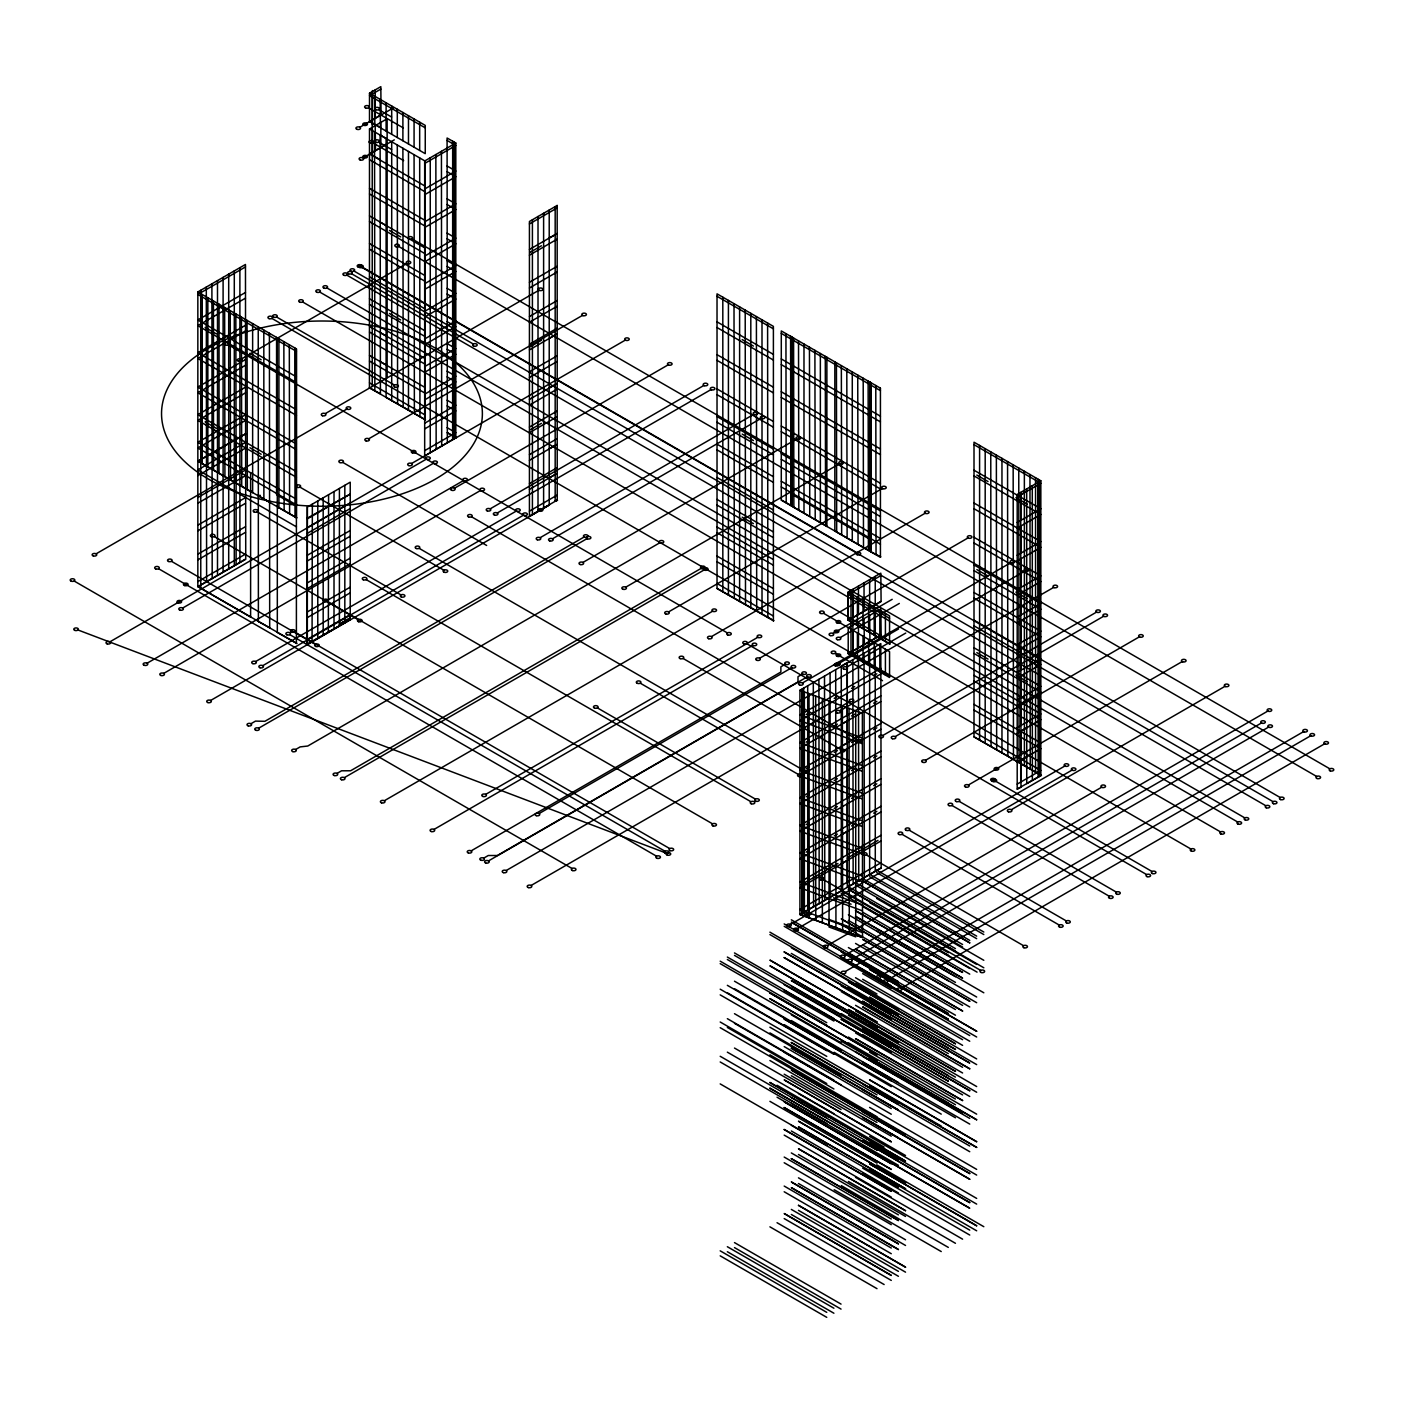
<?xml version="1.0" encoding="UTF-8"?>
<svg xmlns="http://www.w3.org/2000/svg" width="1404" height="1404" viewBox="0 0 1404 1404"><rect width="100%" height="100%" fill="white"/><g stroke="black" fill="none" stroke-linecap="round" stroke-linejoin="round"><path stroke-width="1.5" d="M250.596 491.54L197.894 461.126L296.683 517.865M296.402 643.523L296.402 348.859L197.841 291.962L197.841 586.626L296.683 643.365M307.336 506.932L307.055 644.208L350.175 619.585L307.336 644.454L307.336 507.019L350.228 482.169L350.228 619.603M369.498 93.191L425.254 125.395L425.254 153.668L369.498 121.481L369.498 93.191L380.835 86.644L381.063 115.058M375.201 89.891L375.254 118.199M424.675 455.668L424.675 161.004L455.809 143.032L455.809 437.679L424.938 455.826M841.558 890.838L800.069 914.478L862.407 937.521L799.929 914.53L799.929 690.277L880.817 643.576L881.168 868.339M889.785 643.997L848.209 620.27L848.209 591.997L880.817 573.165L881.098 601.596L848.332 620.322M889.557 644.138L889.557 615.865L848.209 591.997L848.209 619.936M789.329 925.429L789.399 925.464M795.296 928.869L795.366 928.904M809.248 917.707L809.02 693.629M815.759 920.34L815.689 696.086M829.027 925.218L829.027 701.017M835.942 927.553L835.696 669.638M842.611 930.01L842.365 705.931M849.034 708.388L849.28 932.467M862.53 937.398L862.372 713.302L799.929 690.277M454.247 143.928L454.387 438.82M380.835 89.101L369.498 95.665L425.254 127.852M369.498 121.481L380.835 114.917M359.863 127.255L393.647 107.757M374.833 124.236L374.535 96.104M369.427 387.767L380.414 393.822L380.115 134.942L386.118 138.417L386.1 397.437L425.552 419.884L369.427 387.82L369.498 128.957L387.135 118.761L387.135 377.676M380.449 127.097L380.133 99.333M363.057 157.897L394.313 139.856M372.376 155.528L372.411 129.063M197.841 291.962L245.472 264.461L245.735 559.283L197.964 586.679L245.472 559.125M245.472 266.918L197.841 294.419L296.402 351.333M424.675 163.461L455.809 145.489L447.086 140.453M245.472 292.471L197.841 319.972L296.402 376.869M424.675 189.013L455.809 171.042L447.086 166.005M245.472 298.157L197.841 325.658L296.455 382.59M424.675 194.7L455.809 176.728L447.086 171.692M245.472 325.289L197.841 352.79L296.402 409.687M424.675 221.832L455.809 203.843L447.086 198.824M245.472 330.975L197.841 358.476L296.455 415.408M424.675 227.518L455.809 209.547L447.086 204.51M241.242 359.091L406.862 263.461M245.472 359.564L197.841 387.065L296.402 443.98M424.675 256.107L455.809 238.136L447.086 233.099M245.472 365.251L197.841 392.751L296.402 449.666M424.675 261.811L455.809 243.822L447.086 238.785M245.472 387.188L197.841 414.689L296.402 471.586M424.675 283.731L455.809 265.76L447.086 260.723M529.431 223.938L557.177 207.915M245.472 392.874L197.841 420.375L296.402 477.272M424.675 289.417L455.809 271.446L447.086 266.409M529.431 249.491L557.177 233.468M549.192 238.153L555.194 234.679M245.472 414.794L197.841 442.295L296.402 499.21M424.675 311.337L455.809 293.366L447.086 288.329M530.203 252.264L541.435 245.788M529.431 255.177L557.177 239.154M245.472 420.48L197.841 447.981L296.455 504.913M424.675 317.041L455.809 299.052L447.086 294.015M197.841 461.109L245.735 433.766L198.42 461.091M245.472 442.418L197.841 469.919L296.455 526.851M424.675 338.961L455.809 320.989M529.431 282.309L557.177 266.286M197.841 475.605L245.472 448.104M424.675 344.647L455.809 326.676L447.086 321.639M213.513 470.112L213.443 300.965M529.431 287.995L557.177 271.972M325.237 413.636L538.925 290.259M224.921 476.43L224.64 307.423M374.833 390.628L374.535 131.853M96.086 553.825L346.841 409.073M197.841 497.525L245.472 470.024M424.675 366.567L455.809 348.596L447.086 343.559M230.519 479.659L230.238 310.653M197.841 503.211L245.472 475.71M424.675 372.271L455.809 354.282L447.086 349.245M236.118 482.888L235.837 313.882M529.431 316.584L557.177 300.561M241.716 486.117L241.435 317.128M529.431 322.271L557.177 306.248M247.332 489.364L247.034 320.358M397.595 403.755L397.297 144.998M250.632 491.242L251.983 490.751L250.649 491.54M197.841 525.149L245.472 497.648M424.675 394.191L455.809 376.219L447.086 371.183M403.194 407.002L402.895 148.227M197.841 530.835L245.472 503.334M424.675 399.877L455.809 381.906L447.086 376.869M260.056 495.401L258.424 496.033L260.091 495.419M529.431 344.208L557.177 328.185M263.882 499.175L263.812 330.045M368.778 438.768L582.484 315.391M414.373 413.46L414.075 154.686M530.203 346.753L541.435 340.277M549.192 338.417L555.194 334.959M529.431 349.894L557.177 333.871M419.936 416.655L419.673 157.932M277.536 506.844L296.7 517.848M197.841 554.159L245.472 526.676M424.675 423.218L455.809 405.229L447.086 400.21M197.841 559.863L245.472 532.362M424.675 428.904L455.809 410.916L447.086 405.896M284.135 510.617L283.854 341.611M529.431 371.814L557.177 355.791M289.593 513.776L289.312 344.77M529.431 377.5L557.177 361.477M295.015 516.9L294.77 347.911M197.841 581.607L245.472 554.124M424.675 450.666L455.809 432.678L447.086 427.658M307.336 518.848L350.175 494.12L306.985 518.339M411.618 463.495L625.307 340.119M200.719 290.295L200.772 587.995M307.336 527.658L350.228 502.895M529.431 399.438L557.177 383.415M109.968 641.786L426.36 459.126M549.192 388.083L555.194 384.626M307.336 533.344L350.228 508.581M529.431 405.124L557.177 389.101M182.748 608.002L433.485 463.232M307.336 555.282L350.228 530.519M529.431 427.044L557.177 411.021M530.203 429.817L541.435 423.341M307.336 560.968L350.228 536.205M529.431 432.73L557.177 416.707M147.087 663.214L463.478 480.554M454.457 488.241L668.146 364.864M307.336 582.888L350.228 558.125M529.431 454.668L557.177 438.645M250.509 616.97L197.964 586.574M549.192 448.876L555.194 445.419M307.336 588.574L350.228 563.811M529.431 460.354L557.177 444.331M163.759 673.376L480.607 490.435M258.564 621.621L269.691 627.763L269.41 333.204M307.336 611.916L350.228 587.153M529.431 483.696L557.177 467.655M490.154 508.845L703.843 385.468M549.192 477.904L555.194 474.447M307.336 617.602L350.228 592.839M529.431 489.382L557.177 473.359M497.279 512.969L710.986 389.592M255.651 661.53L516.303 511.056M307.336 639.364L350.228 614.601M529.431 511.144L557.177 495.103M262.794 665.654L523.446 515.18M350.087 617.971L339.277 624.201L350.298 618.111M554.896 501.105L557.458 500.28M210.653 700.456L549.455 504.931M554.913 501.105L557.458 500.315M540.119 537.697L753.808 414.32M552.492 538.785L760.95 418.445M250.947 723.727L255.493 721.112L264.9 721.305L584.117 537.012M258.687 728.185L586.96 538.662M582.958 562.425L796.647 439.048M295.63 749.508L300.158 746.893L307.739 746.033L659.827 542.769M625.78 587.153L839.487 463.776M781.326 500.07L790.891 505.3L790.592 336.24M786.205 502.614L785.942 333.625M793.857 507.037L793.593 338.048M337.03 773.411L341.558 770.796L350.579 770.778L701.21 568.339M798.823 509.898L798.525 340.891M344.349 777.64L704.053 569.971M804.001 513.144L803.983 344.033M809.757 516.216L809.441 347.192M815.215 519.357L814.899 350.351M820.375 522.604L820.357 353.492M668.62 611.881L882.309 488.504M825.587 525.359L825.289 356.353M717.075 588.469L773.744 620.533M826.921 526.395L792.031 506.247L791.996 337.048M722.832 591.804L722.814 297.192M834.871 530.975L869.743 551.123M836.679 531.765L836.433 362.776M841.663 534.626L841.347 365.619M734.31 598.174L734.011 303.65M384.345 800.736L712.618 611.196M847.121 537.785L846.805 368.778M852.281 541.031L852.281 371.92M745.506 604.633L745.208 310.108M858.055 544.085L857.739 375.079M863.495 547.244L863.197 378.238M711.442 636.609L925.148 513.232M756.703 611.091L756.405 316.567M868.427 550.087L868.128 381.081M762.021 614.426L762.003 319.796M876.043 554.475L875.78 385.486M767.848 617.532L767.602 323.043M880.782 556.826L871.164 551.93L871.129 382.748M485.731 794.366L757.809 637.293M434.029 829.413L752.807 645.366M1017.198 789.101L1040.838 775.447L1040.838 480.782L1017.198 494.436L1017.198 789.101L1021.006 787.223M1026.71 491.33L1020.726 494.805L1020.726 520.48M880.817 575.622L848.209 594.454L889.557 618.322M1017.198 496.893L1040.838 483.257L974.007 444.664M759.669 658.23L967.97 537.96M1017.198 522.446L1040.838 508.792L974.007 470.217M848.209 620.27L880.817 601.438M833.028 633.467L892.189 599.315M1017.198 528.132L1040.838 514.478L974.007 475.903M785.398 664.18L780.87 666.812L780.87 672.042L471.147 850.859M840.171 637.591L899.315 603.439M539.083 813.565L791.768 667.69M483.748 858.125L488.276 855.51L497.349 855.51L797.998 681.923L797.998 676.693L802.526 674.078M1017.198 555.264L1040.838 541.611L974.007 503.036M488.539 860.88L807.318 676.833M881.168 635.292L880.817 608.932L848.209 627.746L848.209 653.615L881.098 634.941L848.332 653.667M802.491 682.958L1010.81 562.688M838.188 663.829L898.613 628.939M1017.198 560.951L1040.838 547.297L974.007 508.722M853.018 656.072L852.772 630.378M846.805 667.093L905.755 633.064M506.177 870.533L1025.095 570.937M880.817 668.286L799.929 714.987L862.372 738.013M1017.198 589.54L1040.838 575.903L974.007 537.311M806.194 714.566L809.318 712.758M834.222 698.367L837.363 696.559M851.526 688.381L854.667 686.574M873.674 675.605L876.816 673.78M880.817 673.973L799.929 720.673L862.372 743.699M1017.198 595.243L1040.838 581.589L974.007 542.997M531.116 885.468L849.894 701.421M839.943 710.793L1053.649 587.416M880.817 695.893L799.929 742.593L862.372 765.619M1017.198 617.163L1040.838 603.509L974.007 564.934M806.194 742.154L809.318 740.329M834.222 725.956L837.363 724.148M851.526 715.97L854.667 714.162M873.674 703.176L876.816 701.368M841.277 724.341L847.279 720.884L847.279 742.944L841.277 746.401M880.817 701.579L799.929 748.297L862.372 771.305M1017.198 622.849L1040.838 609.196L974.007 570.621M880.817 723.516L799.929 770.217L862.372 793.242M1017.198 644.769L1040.838 631.133L974.007 592.541M806.194 768.602L809.318 766.795M834.222 752.421L837.363 750.613M851.526 742.435L854.667 740.628M873.674 729.641L876.816 727.834M880.817 729.202L799.929 775.903L862.372 798.929M1017.198 650.473L1040.838 636.819L974.007 598.227M882.783 735.52L1096.471 612.144M895.155 736.626L1103.614 616.268M880.817 751.122L799.929 797.823L862.372 820.849M1017.198 672.393L1040.838 658.739L974.007 620.164M806.194 796.752L809.318 794.927M834.222 780.554L837.363 778.746M851.526 770.568L854.667 768.76M873.674 757.791L876.816 755.966M880.817 756.809L799.929 803.527L862.372 826.535M1017.198 678.079L1040.838 664.425L974.007 625.851M880.817 778.746L799.929 825.447L862.372 848.472M1017.198 699.999L1040.838 686.363L974.007 647.77M806.194 824.587L809.318 822.779M834.222 808.406L837.363 806.598M851.526 798.402L854.667 796.594M873.674 785.626L876.816 783.818M880.817 784.432L799.929 831.133L862.372 854.158M1017.198 705.703L1040.838 692.049L974.007 653.457M925.622 760.248L1139.311 636.872M1041.399 775.447L974.007 736.854L1041.364 775.412L1026.763 783.625L1026.693 488.943M985.187 743.278L985.187 448.648M880.817 806.352L799.929 853.053L862.372 876.078M1017.198 727.623L1040.838 713.969L974.007 675.394M806.194 852.123L809.318 850.315M834.222 835.924L837.363 834.116M851.526 825.938L854.667 824.13M873.674 813.162L876.816 811.337M991.084 746.401L990.768 451.877M841.277 834.801L847.279 831.343L847.279 854.808M1026.71 727.746L1020.726 731.221L1020.726 754.615M880.817 812.038L799.929 858.757L862.372 881.765M1017.198 733.309L1040.838 719.655L974.007 681.08M996.664 749.648L996.366 455.124M1007.861 756.107L1007.563 461.583M880.817 835.38L799.929 882.081L862.372 905.106M968.444 784.976L1182.133 661.617M1013.46 759.336L1013.161 464.812M801.017 884.818L837.96 863.495M847.261 858.125L877.991 840.382M841.277 863.829L847.279 860.371L847.279 882.256M1026.71 756.774L1020.726 760.231L1020.726 782.063M880.817 841.066L799.929 887.767L862.372 910.792M1017.198 762.337L1040.838 748.683L974.007 710.091M1019.058 762.565L1018.76 468.041M821.393 878.904L822.253 878.413M1024.411 765.917L1024.358 471.27M1030.255 769.023L1029.957 474.499M880.817 862.828L799.929 909.529L862.372 932.554M1017.198 784.099L1040.838 770.445L974.007 731.853M1038.837 773.973L1038.434 479.396M799.929 914.53L881.098 867.988L847.314 887.223L847.261 662.951M790.54 924.376L1064.829 766.022M795.945 929.536L796.805 929.044M797.683 928.5L1071.972 770.147M1011.284 809.722L1224.972 686.345M825.429 946.735L824.85 946.524M827.307 945.594L1101.596 787.24M844.453 955.492L1267.812 711.073M851.579 959.616L1261.406 723.007M845.19 971.55L1268.549 727.132M880.132 976.096L1303.509 731.677M887.275 980.22L1310.634 735.801M901.192 988.258L1324.569 743.839M369.621 121.534L380.414 127.431M370.13 153.896L380.414 159.916M455.826 437.697L447.139 432.625L456.37 437.697M833.625 897.77L851.122 904.211M855.72 929.272L829.027 919.444L829.027 926.991L855.72 936.837L855.72 710.845M78.01 629.992L666.496 853.211M455.809 143.032L447.086 137.996L447.332 442.892M1040.838 480.782L974.007 442.207L974.007 736.854M717.023 296.297L773.393 328.852M781.291 333.397L880.431 390.645M378.764 109.617L391.576 117.023M368.532 107.845L403.317 127.922M717.023 321.849L773.393 354.387M781.291 358.95L880.431 416.198M742.172 339.592L753.404 346.068M976.815 475.061L988.03 481.537M1015.917 497.63L1027.131 504.124M717.023 327.536L773.393 360.073M781.291 364.636L880.431 421.884M369.498 128.957L425.254 161.144L425.254 420.059M387.153 143.805L369.498 153.949L425.254 186.223M378.764 142.102L391.576 149.508M372.973 142.875L403.65 160.6M375.201 125.658L375.5 150.807M717.023 354.668L773.393 387.206M781.291 391.769L880.431 448.999M369.498 159.705L425.254 191.909M717.023 360.354L773.393 392.892M781.291 397.455L880.431 454.685M369.498 188.311L425.254 220.498M717.023 388.943L773.393 421.498M781.291 426.044L880.431 483.292M369.498 193.998L425.254 226.184M717.023 394.647L773.393 427.185M781.291 431.73L880.431 488.978M411.934 238.855L1329.851 768.813M369.498 215.918L425.254 248.122M717.023 416.567L773.393 449.104M781.291 453.667L880.431 510.898M380.115 222.113L386.118 225.588M389.452 230.431L400.666 236.907M742.172 434.082L753.404 440.558M976.815 569.55L988.03 576.026M1015.917 592.119L1027.131 598.595M369.498 221.604L425.254 253.808M717.023 422.253L773.393 454.791M781.291 459.354L880.431 516.602M398.718 246.49L1316.636 776.447M369.498 243.541L425.254 275.728M717.023 444.173L773.393 476.728M781.291 481.274L880.431 538.522M369.498 249.228L425.254 281.414M717.023 449.877L773.393 482.414M781.291 486.96L880.431 544.208M362.601 267.339L856.826 552.685M361.126 266.9L1280.167 797.507M369.498 276.834L425.254 309.038M717.023 477.483L773.393 510.021M353.983 271.025L1273.024 801.631M351.544 273.727L473.253 343.998M346.858 275.149L1265.881 805.756M369.498 298.771L425.254 330.958M717.023 499.403L773.393 531.958M389.452 313.496L400.666 319.972M742.172 517.146L753.404 523.622M976.815 652.614L988.03 659.09M1015.917 675.184L1027.131 681.66M369.498 304.457L425.254 336.644M717.023 505.089L773.393 537.644M326.904 287.943L1244.821 817.9M319.761 292.067L1237.696 822.024M369.498 326.377L425.254 358.582M717.023 527.026L773.393 559.564M380.115 332.572L386.118 336.03M369.498 332.064L425.254 364.268M717.023 532.713L773.393 565.25M302.632 301.965L1220.55 831.923M848.858 620.322L889.855 643.98M875.289 638.03L875.236 612.144M823.499 613.267L889.557 651.614L889.557 677.483L848.209 653.615M869.936 641.382L869.638 615.373M369.498 355.405L425.254 387.592M717.023 556.054L773.393 588.592M974.007 704.404L1040.838 742.997M380.115 361.6L386.118 365.058M864.355 644.611L864.039 618.62M369.498 361.091L425.254 393.278M717.023 561.74L773.393 594.278M276.57 317.006L394.436 385.047M853.158 651.07L852.86 625.078M271.902 318.427L1190.925 849.016M848.209 652.755L889.557 676.623M848.858 653.667L853.053 656.054M369.498 382.853L425.254 415.04M717.023 583.502L773.393 616.04M835.117 653.316L882.519 680.677M773.604 620.866L717.023 588.504L717.023 293.84L773.393 326.377L773.393 621.042M1039.539 776.517L1039.381 481.554M1037.889 482.485L1038.188 777.289M1032.361 780.378L1032.291 485.714M549.455 504.896L529.712 516.286M441.698 446.139L441.435 151.316M436.153 449.35L435.854 154.545M1020.726 492.383L1020.989 787.223M994.576 780.589L1152.017 871.48M205.107 327.395L216.321 333.871M249.947 353.281L261.162 359.757M746.682 643.646L1146.664 874.587M228.396 344.822L727.342 632.906M471.533 516.777L857.984 739.89M959.143 801.351L1116.32 892.102M952 805.475L1109.195 896.208M683.081 658.458L841.049 749.648M342.804 462.407L486.644 545.454M205.107 421.867L216.321 428.343M249.947 447.753L261.162 454.247M909.178 830.203L1066.356 920.954M419.129 548.332L804.439 770.796M640.259 683.186L798.227 774.376M902.035 834.309L1059.213 925.06M299.965 487.135L443.822 570.182M296.402 506.089L276.57 494.647L276.57 337.346M258.95 496.068L269.41 502.123M866.338 854.931L1023.516 945.682M597.42 707.914L755.387 799.104M257.125 511.863L400.982 594.91M876.728 870.199L983.818 932.028M875.289 871.077L875.236 646.805M876.728 872.604L983.818 934.555M366.216 579.624L750.894 801.702M869.655 874.323L976.675 936.135M869.602 876.71L976.675 938.679M864.355 877.658L864.039 653.264M862.653 878.553L969.743 940.382M858.757 880.887L858.458 656.493M855.527 882.677L962.6 944.506M855.527 885.082L962.6 947.033M853.158 884.116L852.86 659.722M876.728 898.472L983.818 960.301M848.385 886.801L955.457 948.63M848.385 889.206L955.457 951.017M848.385 889.329L983.818 967.777M869.602 902.596L976.675 964.425M823.499 879.659L980.694 970.41M948.332 952.754L841.294 890.698L841.277 666.093L847.279 662.635L847.279 687.714M841.242 893.313L948.332 955.282M869.602 910.073L977.079 972.13M862.653 906.493L969.743 968.462M327.237 601.386L712.565 823.85M214.303 536.591L358.143 619.638M862.653 912.196L969.743 974.148M855.527 910.634L962.6 972.445L855.527 910.757M855.527 916.321L962.6 978.132L855.527 916.443M824.797 900.49L824.499 676.096M876.728 930.957L983.818 992.786M848.385 914.741L955.457 976.71M339.399 625.798L339.417 488.487M234.31 565.619L234.292 270.919M819.199 903.72L818.901 679.325M848.385 920.427L955.457 982.396M976.675 997.033L841.242 918.865L948.332 980.834M813.302 682.555L813.6 906.949M841.242 924.552L976.675 1002.719M328.343 631.923L328.589 494.734M223.113 572.077L223.096 277.378M807.721 910.09L807.704 685.784M862.653 944.997L969.743 1006.966M855.527 943.435L962.6 1005.404M962.6 1010.95L855.527 949.122L962.6 1011.091M212.197 578.641L211.899 283.836M848.385 947.56L955.457 1009.511M312.057 641.33L312.355 504.106M294.489 631.923L669.726 848.578M171.463 561.319L315.321 644.366M206.616 581.87L206.3 287.065M791.329 919.813L898.42 981.624M848.385 953.246L955.457 1015.215M841.242 951.684L948.332 1013.512M841.242 951.807L948.332 1013.635M289.803 634.626L665.04 851.263M798.472 930.01L797.454 929.536L798.385 930.08M784.187 923.92L891.277 985.748M841.242 957.37L948.332 1019.199M296.7 643.365L277.325 632.467L277.29 337.767M841.242 957.51L948.332 1019.339M869.602 975.06L976.675 1037.012M784.187 926.324L891.277 988.276M862.653 973.604L969.743 1035.555M158.617 568.743L656.51 856.194M862.653 979.29L969.743 1041.241M855.527 977.728L962.6 1039.68M769.918 932.168L876.991 993.997M855.527 983.414L962.6 1045.366M769.918 934.573L876.991 996.524M791.329 947.753L898.42 1009.704M955.457 1043.663L848.385 981.852L955.457 1043.804M869.602 996.98L976.675 1058.932M791.329 953.439L898.42 1015.39M955.457 1049.367L848.385 987.538L955.457 1049.49M784.187 951.877L891.277 1013.706L784.187 952M841.242 985.959L948.314 1047.928M869.602 1002.667L976.675 1064.618M862.653 1001.21L969.743 1063.039L862.653 1001.35M784.187 957.563L891.277 1019.392L784.187 957.686M841.242 991.663L948.314 1053.614M855.527 1005.334L962.6 1067.303M876.991 1021.936L769.918 960.108L876.991 1022.077M855.527 1011.02L962.6 1072.989M955.457 1071.287L848.385 1009.458L955.457 1071.41M876.991 1027.623L769.918 965.812L876.991 1027.763M869.602 1024.587L976.675 1086.556M848.385 1015.145L955.457 1077.114M841.242 1013.583L948.314 1075.534M869.602 1030.29L976.675 1092.242M734.485 952.93L841.049 1014.46M791.329 986.257L898.42 1048.209M734.485 955.387L841.049 1016.917M784.187 984.695L891.277 1046.647M841.242 1019.269L948.314 1081.098M841.242 1019.409L948.314 1081.22M862.653 1034.52L969.743 1096.471M727.342 957.054L833.906 1018.567M891.277 1052.193L784.187 990.382L891.277 1052.333M74.149 581.028L572.042 868.479M855.527 1032.958L962.6 1094.909M727.342 959.511L833.906 1021.041M962.6 1100.473L855.527 1038.644L962.6 1100.596M720.199 961.178L826.763 1022.691M848.385 1037.082L955.457 1099.034M720.199 963.635L826.763 1025.166M769.918 992.926L876.991 1054.755M769.918 993.067L876.991 1054.895M869.602 1052.21L976.675 1114.162M848.385 1042.768L955.457 1104.72M769.918 998.613L876.991 1060.441M769.918 998.753L876.991 1060.582M841.242 1041.189L948.437 1103.088M869.602 1057.896L976.675 1119.725M869.602 1058.037L976.675 1119.848M734.485 981.203L841.049 1042.733M855.527 1051.824L962.6 1113.653M791.329 1014.846L898.42 1076.815M862.653 1056.44L969.743 1118.409M791.329 1020.55L898.42 1082.502M862.653 1062.126L969.743 1124.095M734.485 988.697L841.049 1050.21M727.342 985.327L833.906 1046.857M784.187 1018.971L955.457 1117.777M784.187 1019.111L891.277 1080.922M834.169 1052.316L941.242 1114.127M784.187 1024.657L891.277 1086.626M727.342 992.803L833.906 1054.334M720.199 989.188L826.763 1050.701M869.602 1079.816L976.675 1141.645M869.602 1079.957L976.675 1141.785M720.199 994.874L826.763 1056.387M769.918 1027.219L941.242 1126.061M869.602 1085.52L976.675 1147.331M869.602 1085.643L976.675 1147.472M791.329 1042.47L898.42 1104.299L791.329 1042.593M862.653 1084.063L969.743 1146.015M769.918 1032.905L876.991 1094.857M734.485 1013.688L841.049 1075.218M791.329 1048.156L898.42 1109.985L791.329 1048.297M862.653 1089.75L969.743 1151.701M784.187 1046.594L891.277 1108.546M727.342 1018.672L833.906 1080.185M734.485 1023.341L841.049 1084.853M784.187 1052.28L891.277 1114.232M869.602 1107.44L976.675 1169.392M720.199 1022.007L826.763 1083.519M727.342 1027.465L833.906 1088.977M769.918 1054.825L876.991 1116.794M869.602 1113.126L976.675 1175.078M720.199 1027.693L905.545 1134.748M898.42 1131.905L791.329 1070.076L969.743 1173.498M862.653 1111.81L969.743 1173.639M769.918 1060.511L876.991 1122.48M791.329 1075.762L898.42 1137.731M862.653 1117.356L969.743 1179.202M862.653 1117.496L969.743 1179.325M784.187 1074.2L891.277 1136.152M734.485 1048.051L841.049 1109.564M891.277 1141.715L784.187 1079.887L891.277 1141.856M727.342 1052.158L833.906 1113.688M798.472 1093.576L905.545 1155.527M869.602 1136.468L976.675 1198.419M777.044 1085.274L884.134 1147.103M769.918 1082.449L876.991 1144.278M769.918 1082.572L905.545 1161.09L798.472 1099.402M869.602 1142.154L976.675 1204.105M720.199 1056.282L826.763 1117.812M791.329 1097.7L898.42 1159.651M769.918 1088.135L876.991 1149.964M769.918 1088.275L876.991 1150.087M720.199 1061.968L826.763 1123.498M791.329 1103.386L898.42 1165.338M862.653 1146.384L969.743 1208.212L777.044 1097.208M891.277 1163.635L784.187 1101.824L891.277 1163.776M784.187 1107.51L891.277 1169.339M784.187 1107.633L891.277 1169.462M769.918 1101.333L876.991 1163.144M876.728 1164.864L983.818 1226.692M976.675 1225.727L869.602 1163.916L976.675 1225.867M869.602 1168.988L976.675 1230.799M720.199 1083.906L826.763 1145.418M791.329 1125.306L898.42 1187.275M862.653 1168.146L969.743 1230.115M791.329 1130.992L898.42 1192.961M862.653 1173.217L969.743 1235.046M784.187 1129.43L891.277 1191.259M784.187 1129.571L891.277 1191.382M784.187 1135.116L891.277 1197.085M855.527 1177.342L962.6 1239.17M848.385 1181.466L955.457 1243.295M798.472 1154.492L905.545 1216.443M791.329 1152.93L898.42 1214.881M841.242 1185.59L948.314 1247.401M791.329 1158.616L898.42 1220.445M791.329 1158.739L898.42 1220.567M784.187 1157.054L891.277 1219.005M834.169 1189.732L941.242 1251.561M784.187 1162.74L891.277 1224.692M798.472 1177.833L905.545 1239.785M798.472 1183.519L905.545 1245.471M784.187 1186.064L891.277 1248.033M784.187 1191.768L891.277 1253.719M798.472 1205.281L905.545 1267.11M798.472 1205.404L905.545 1267.233M798.472 1210.353L905.545 1272.164M791.329 1209.406L898.42 1271.357M791.329 1214.478L898.42 1276.289M784.187 1218.584L891.277 1280.413M777.044 1222.708L884.134 1284.537M769.918 1226.833L876.991 1288.661M734.485 1242.593L841.049 1304.105M734.485 1247.594L841.049 1309.107M727.342 1246.717L833.906 1308.23M727.342 1251.719L833.906 1313.231M720.199 1250.841L826.763 1312.354M720.199 1255.843L826.763 1317.356M1035.555 477.746L1035.555 772.393M1020.726 526.026L1020.726 553.229M1020.726 558.845L1020.726 587.504M1020.726 593.208L1020.726 615.127M1020.726 620.814L1020.726 642.734M1020.726 648.437L1020.726 670.357M1020.726 676.044L1020.726 697.963M1020.726 703.667L1020.726 725.587M1001.965 458.353L1001.965 753.018M979.588 445.419L979.588 740.083M885.415 613.46L885.415 641.4M885.415 649.227L885.415 675.078M879.817 610.231L879.817 638.171M879.817 645.998L879.817 671.849M875.236 576.395L875.236 604.334M874.218 607.002L874.218 634.941M874.218 642.751L874.218 668.62M870.796 382.625L870.796 551.772M870.515 382.397L870.515 539.68L791.189 493.892L791.189 336.591M870.076 382.204L870.076 551.351M869.725 381.923L869.725 551.228M869.638 579.624L869.638 607.563M869.638 650.034L869.638 874.288M868.62 603.773L868.62 631.712M868.62 639.522L868.62 665.391M864.039 582.853L864.039 610.793M863.021 600.543L863.021 628.483M863.021 636.293L863.021 662.161M858.458 586.082L858.458 614.022M858.458 621.849L858.458 647.7M857.423 597.314L857.423 625.254M857.423 633.064L857.423 658.915M852.86 589.311L852.86 617.269M852.772 594.612L852.772 622.569M851.035 590.312L850.999 654.369M847.279 693.278L847.279 715.338M847.279 748.507L847.279 770.568M847.279 776.114L847.279 798.174M847.279 803.737L847.279 825.798M834.836 361.776L834.836 531.081M830.097 672.867L830.097 897.121M826.886 357.195L826.886 526.5M822.358 698.543L822.358 922.814M804.369 691.926L804.369 916.18M803.72 688.083L803.72 912.337M802.351 691.172L802.351 915.426M802.123 689.013L802.123 913.267M791.628 336.907L791.628 506.054M790.908 336.504L790.908 505.651M750.807 313.338L750.807 608.002M739.61 306.879L739.61 601.544M728.413 300.421L728.413 595.085M555.177 206.616L555.177 501.281M549.21 210.056L549.21 504.72M543.611 213.285L543.611 507.95M538.013 216.514L538.013 511.179M532.414 219.761L532.414 514.426M454.475 142.26L454.475 436.925M452.667 141.207L452.632 439.522M430.256 157.774L430.256 452.439M419.673 122.166L419.673 150.439M414.075 118.936L414.075 147.209M408.476 115.707L408.476 143.98M408.476 151.456L408.476 410.372M402.895 112.478L402.895 140.751M397.297 109.249L397.297 137.522M391.698 106.002L391.698 134.293M391.698 141.769L391.698 400.666M386.1 102.773L386.118 131.081M380.853 122.394L380.853 147.402M372.411 90.576L372.411 124.921M372.235 91.541L372.235 386.275M344.822 485.363L344.822 622.727M334.012 491.611L334.012 628.974M323.183 497.858L323.183 635.222M317.778 500.982L317.778 638.346M296.402 348.789L296.402 518.006M278.922 338.768L278.922 507.915M258.231 326.816L258.389 621.586M252.632 323.587L252.632 492.734M250.614 472.762L250.614 617.093M239.891 267.69L239.891 562.337M236.118 439.013L236.118 564.513M228.694 274.149L228.694 568.813M219.042 304.194L219.042 473.341M217.497 280.607L217.497 575.271M207.845 297.736L207.845 466.883M202.246 294.507L202.246 463.653M557.177 205.458L529.431 221.481L529.431 516.145L557.23 500.14L557.177 205.458M822.621 878.623L821.761 879.115L822.709 878.676M808.493 912.372L805.317 914.197L808.862 915.461L811.354 914.004L808.493 912.372M880.431 388.188L781.291 330.94L781.291 500.087L880.431 557.335L880.431 388.171M969.743 942.786L862.653 880.957L969.743 942.909M969.743 1001.14L862.653 939.311L969.743 1001.28M898.42 984.029L791.329 922.2L898.42 984.169M976.675 1031.185L869.602 969.357L976.675 1031.326M969.743 1068.725L862.653 1006.896L969.743 1068.865M898.42 1042.4L791.329 980.571L898.42 1042.523M969.743 1090.662L862.653 1028.834L969.743 1090.785M969.743 1202.526L862.653 1140.697L969.743 1202.666M905.545 1183.01L798.472 1121.199L905.545 1183.151M905.545 1188.697L798.472 1126.885L905.545 1188.837M905.545 1210.634L798.472 1148.805L905.545 1210.757M898.42 1243.768L791.329 1181.957L898.42 1243.909M898.42 1249.455L791.329 1187.644L898.42 1249.595M891.277 1275.341L784.187 1213.53L891.277 1275.481M233.046 490.716A160.407 92.611 0 0 0 482.046 419.55A160.407 92.611 0 0 0 250.807 330.624A160.407 92.611 0 0 0 233.046 490.716M357.072 129.361A2.317 1.334 0 0 0 360.547 128.203A2.317 1.334 0 0 0 357.072 127.044A2.317 1.334 0 0 0 357.072 129.361M365.742 108.055A2.317 1.334 0 0 0 369.217 106.897A2.317 1.334 0 0 0 365.742 105.739A2.317 1.334 0 0 0 365.742 108.055M363.987 125.36A2.317 1.334 0 0 0 367.462 124.201A2.317 1.334 0 0 0 363.987 123.043A2.317 1.334 0 0 0 363.987 125.36M375.833 109.775A2.317 1.334 0 0 0 379.431 108.775A2.317 1.334 0 0 0 376.114 107.476A2.317 1.334 0 0 0 375.833 109.775M898.402 990.364A2.317 1.334 0 0 0 901.877 989.206A2.317 1.334 0 0 0 898.402 988.047A2.317 1.334 0 0 0 898.402 990.364M1325.043 744.05A2.317 1.334 0 0 0 1328.517 742.891A2.317 1.334 0 0 0 1325.043 741.733A2.317 1.334 0 0 0 1325.043 744.05M884.485 982.326A2.317 1.334 0 0 0 887.96 981.168A2.317 1.334 0 0 0 884.485 980.01A2.317 1.334 0 0 0 884.485 982.326M1311.125 736.012A2.317 1.334 0 0 0 1314.583 734.854A2.317 1.334 0 0 0 1311.125 733.695A2.317 1.334 0 0 0 1311.125 736.012M841.645 957.598A2.317 1.334 0 0 0 845.12 956.44A2.317 1.334 0 0 0 841.645 955.282A2.317 1.334 0 0 0 841.645 957.598M1268.286 711.284A2.317 1.334 0 0 0 1271.761 710.126A2.317 1.334 0 0 0 1268.286 708.967A2.317 1.334 0 0 0 1268.286 711.284M1008.493 811.81A2.317 1.334 0 0 0 1011.951 810.652A2.317 1.334 0 0 0 1008.493 809.494A2.317 1.334 0 0 0 1008.493 811.81M1225.446 686.556A2.317 1.334 0 0 0 1228.921 685.398A2.317 1.334 0 0 0 1225.446 684.239A2.317 1.334 0 0 0 1225.446 686.556M965.654 787.082A2.317 1.334 0 0 0 969.129 785.924A2.317 1.334 0 0 0 965.654 784.766A2.317 1.334 0 0 0 965.654 787.082M1182.624 661.828A2.317 1.334 0 0 0 1186.099 660.67A2.317 1.334 0 0 0 1182.624 659.511A2.317 1.334 0 0 0 1182.624 661.828M922.814 762.354A2.317 1.334 0 0 0 926.289 761.196A2.317 1.334 0 0 0 922.814 760.038A2.317 1.334 0 0 0 922.814 762.354M1139.785 637.1A2.317 1.334 0 0 0 1143.26 635.942A2.317 1.334 0 0 0 1139.785 634.783A2.317 1.334 0 0 0 1139.785 637.1M879.992 737.626A2.317 1.334 0 0 0 883.467 736.468A2.317 1.334 0 0 0 879.992 735.31A2.317 1.334 0 0 0 879.992 737.626M1096.963 612.355A2.317 1.334 0 0 0 1100.42 611.214A2.317 1.334 0 0 0 1096.963 610.056A2.317 1.334 0 0 0 1096.963 612.355M837.153 712.899A2.317 1.334 0 0 0 840.627 711.74A2.317 1.334 0 0 0 837.153 710.582A2.317 1.334 0 0 0 837.153 712.899M1054.123 587.627A2.317 1.334 0 0 0 1057.598 586.468A2.317 1.334 0 0 0 1054.123 585.328A2.317 1.334 0 0 0 1054.123 587.627M799.701 685.064A2.317 1.334 0 0 0 803.176 683.906A2.317 1.334 0 0 0 799.701 682.748A2.317 1.334 0 0 0 799.701 685.064M1011.284 562.899A2.317 1.334 0 0 0 1014.759 561.74A2.317 1.334 0 0 0 1011.284 560.582A2.317 1.334 0 0 0 1011.284 562.899M756.879 660.336A2.317 1.334 0 0 0 760.336 659.178A2.317 1.334 0 0 0 756.879 658.02A2.317 1.334 0 0 0 756.879 660.336M968.462 538.171A2.317 1.334 0 0 0 971.919 537.012A2.317 1.334 0 0 0 968.462 535.854A2.317 1.334 0 0 0 968.462 538.171M708.651 638.715A2.317 1.334 0 0 0 712.126 637.556A2.317 1.334 0 0 0 708.651 636.398A2.317 1.334 0 0 0 708.651 638.715M925.622 513.443A2.317 1.334 0 0 0 929.097 512.284A2.317 1.334 0 0 0 925.622 511.126A2.317 1.334 0 0 0 925.622 513.443M665.829 613.987A2.317 1.334 0 0 0 669.287 612.828A2.317 1.334 0 0 0 665.829 611.67A2.317 1.334 0 0 0 665.829 613.987M882.783 488.715A2.317 1.334 0 0 0 886.257 487.557A2.317 1.334 0 0 0 882.783 486.398A2.317 1.334 0 0 0 882.783 488.715M622.99 589.259A2.317 1.334 0 0 0 626.465 588.101A2.317 1.334 0 0 0 622.99 586.942A2.317 1.334 0 0 0 622.99 589.259M839.961 463.987A2.317 1.334 0 0 0 843.435 462.829A2.317 1.334 0 0 0 839.961 461.67A2.317 1.334 0 0 0 839.961 463.987M580.15 564.513A2.317 1.334 0 0 0 583.625 563.373A2.317 1.334 0 0 0 580.15 562.214A2.317 1.334 0 0 0 580.15 564.513M797.121 439.259A2.317 1.334 0 0 0 800.596 438.101A2.317 1.334 0 0 0 797.121 436.942A2.317 1.334 0 0 0 797.121 439.259M537.328 539.785A2.317 1.334 0 0 0 540.803 538.627A2.317 1.334 0 0 0 537.328 537.486A2.317 1.334 0 0 0 537.328 539.785M754.299 414.531A2.317 1.334 0 0 0 757.756 413.373A2.317 1.334 0 0 0 754.299 412.214A2.317 1.334 0 0 0 754.299 414.531M494.489 515.057A2.317 1.334 0 0 0 497.964 513.899A2.317 1.334 0 0 0 494.489 512.741A2.317 1.334 0 0 0 494.489 515.057M711.459 389.803A2.317 1.334 0 0 0 714.934 388.645A2.317 1.334 0 0 0 711.459 387.486A2.317 1.334 0 0 0 711.459 389.803M451.667 490.329A2.317 1.334 0 0 0 455.124 489.171A2.317 1.334 0 0 0 451.667 488.013A2.317 1.334 0 0 0 451.667 490.329M668.62 365.075A2.317 1.334 0 0 0 672.095 363.917A2.317 1.334 0 0 0 668.62 362.758A2.317 1.334 0 0 0 668.62 365.075M408.827 465.601A2.317 1.334 0 0 0 412.302 464.443A2.317 1.334 0 0 0 408.827 463.285A2.317 1.334 0 0 0 408.827 465.601M625.798 340.347A2.317 1.334 0 0 0 629.255 339.189A2.317 1.334 0 0 0 625.798 338.031A2.317 1.334 0 0 0 625.798 340.347M365.988 440.874A2.317 1.334 0 0 0 369.463 439.715A2.317 1.334 0 0 0 365.988 438.557A2.317 1.334 0 0 0 365.988 440.874M582.958 315.619A2.317 1.334 0 0 0 586.433 314.461A2.317 1.334 0 0 0 582.958 313.303A2.317 1.334 0 0 0 582.958 315.619M322.446 415.742A2.317 1.334 0 0 0 325.921 414.584A2.317 1.334 0 0 0 322.446 413.425A2.317 1.334 0 0 0 322.446 415.742M539.417 290.47A2.317 1.334 0 0 0 542.892 289.312A2.317 1.334 0 0 0 539.417 288.153A2.317 1.334 0 0 0 539.417 290.47M824.517 947.7A2.317 1.334 0 0 0 827.991 946.542A2.317 1.334 0 0 0 824.517 945.383A2.317 1.334 0 0 0 824.517 947.7M1102.07 787.451A2.317 1.334 0 0 0 1105.545 786.31A2.317 1.334 0 0 0 1102.07 785.152A2.317 1.334 0 0 0 1102.07 787.451M787.749 926.482A2.317 1.334 0 0 0 791.224 925.324A2.317 1.334 0 0 0 787.749 924.165A2.317 1.334 0 0 0 787.749 926.482M1065.303 766.233A2.317 1.334 0 0 0 1068.777 765.075A2.317 1.334 0 0 0 1065.303 763.916A2.317 1.334 0 0 0 1065.303 766.233M528.325 887.574A2.317 1.334 0 0 0 531.8 886.415A2.317 1.334 0 0 0 528.325 885.257A2.317 1.334 0 0 0 528.325 887.574M850.385 701.631A2.317 1.334 0 0 0 853.843 700.473A2.317 1.334 0 0 0 850.385 699.332A2.317 1.334 0 0 0 850.385 701.631M480.958 860.231A2.317 1.334 0 0 0 484.433 859.072A2.317 1.334 0 0 0 480.958 857.914A2.317 1.334 0 0 0 480.958 860.231M803.018 674.289A2.317 1.334 0 0 0 806.475 673.13A2.317 1.334 0 0 0 803.018 671.972A2.317 1.334 0 0 0 803.018 674.289M468.357 852.948A2.317 1.334 0 0 0 471.832 851.789A2.317 1.334 0 0 0 468.357 850.648A2.317 1.334 0 0 0 468.357 852.948M785.871 664.408A2.317 1.334 0 0 0 789.346 663.25A2.317 1.334 0 0 0 785.871 662.091A2.317 1.334 0 0 0 785.871 664.408M431.239 831.519A2.317 1.334 0 0 0 434.696 830.361A2.317 1.334 0 0 0 431.239 829.202A2.317 1.334 0 0 0 431.239 831.519M753.281 645.577A2.317 1.334 0 0 0 756.756 644.436A2.317 1.334 0 0 0 753.281 643.278A2.317 1.334 0 0 0 753.281 645.577M758.283 637.504A2.317 1.334 0 0 0 761.758 636.345A2.317 1.334 0 0 0 758.283 635.187A2.317 1.334 0 0 0 758.283 637.504M482.941 796.472A2.317 1.334 0 0 0 486.416 795.313A2.317 1.334 0 0 0 482.941 794.155A2.317 1.334 0 0 0 482.941 796.472M713.092 611.424A2.317 1.334 0 0 0 716.567 610.266A2.317 1.334 0 0 0 713.092 609.108A2.317 1.334 0 0 0 713.092 611.424M381.555 802.842A2.317 1.334 0 0 0 385.012 801.684A2.317 1.334 0 0 0 381.555 800.526A2.317 1.334 0 0 0 381.555 802.842M701.684 568.55A2.317 1.334 0 0 0 705.159 567.391A2.317 1.334 0 0 0 701.684 566.233A2.317 1.334 0 0 0 701.684 568.55M334.24 775.517A2.317 1.334 0 0 0 337.715 774.359A2.317 1.334 0 0 0 334.24 773.2A2.317 1.334 0 0 0 334.24 775.517M660.301 542.979A2.317 1.334 0 0 0 663.776 541.821A2.317 1.334 0 0 0 660.301 540.663A2.317 1.334 0 0 0 660.301 542.979M292.822 751.614A2.317 1.334 0 0 0 296.297 750.456A2.317 1.334 0 0 0 292.822 749.297A2.317 1.334 0 0 0 292.822 751.614M584.591 537.223A2.317 1.334 0 0 0 588.065 536.065A2.317 1.334 0 0 0 584.591 534.906A2.317 1.334 0 0 0 584.591 537.223M248.157 725.833A2.317 1.334 0 0 0 251.632 724.675A2.317 1.334 0 0 0 248.157 723.516A2.317 1.334 0 0 0 248.157 725.833M539.417 511.144A2.317 1.334 0 0 0 542.874 509.985A2.317 1.334 0 0 0 539.417 508.827A2.317 1.334 0 0 0 539.417 511.144M207.862 702.562A2.317 1.334 0 0 0 211.337 701.403A2.317 1.334 0 0 0 207.862 700.245A2.317 1.334 0 0 0 207.862 702.562M260.003 667.76A2.317 1.334 0 0 0 263.461 666.602A2.317 1.334 0 0 0 260.003 665.443A2.317 1.334 0 0 0 260.003 667.76M523.92 515.391A2.317 1.334 0 0 0 527.395 514.233A2.317 1.334 0 0 0 523.92 513.074A2.317 1.334 0 0 0 523.92 515.391M160.951 675.482A2.317 1.334 0 0 0 164.426 674.324A2.317 1.334 0 0 0 160.951 673.165A2.317 1.334 0 0 0 160.951 675.482M481.081 490.663A2.317 1.334 0 0 0 484.555 489.505A2.317 1.334 0 0 0 481.081 488.346A2.317 1.334 0 0 0 481.081 490.663M144.296 665.321A2.317 1.334 0 0 0 147.771 664.162A2.317 1.334 0 0 0 144.296 663.004A2.317 1.334 0 0 0 144.296 665.321M463.952 480.765A2.317 1.334 0 0 0 467.427 479.606A2.317 1.334 0 0 0 463.952 478.448A2.317 1.334 0 0 0 463.952 480.765M107.178 643.892A2.317 1.334 0 0 0 110.635 642.734A2.317 1.334 0 0 0 107.178 641.575A2.317 1.334 0 0 0 107.178 643.892M426.834 459.336A2.317 1.334 0 0 0 430.308 458.178A2.317 1.334 0 0 0 426.834 457.02A2.317 1.334 0 0 0 426.834 459.336M1330.185 770.866A2.317 1.334 0 0 0 1333.8 769.866A2.317 1.334 0 0 0 1330.483 768.567A2.317 1.334 0 0 0 1330.185 770.866M409.003 239.031A2.317 1.334 0 0 0 412.6 238.013A2.317 1.334 0 0 0 409.284 236.714A2.317 1.334 0 0 0 409.003 239.031M1316.987 778.5A2.317 1.334 0 0 0 1320.585 777.483A2.317 1.334 0 0 0 1317.268 776.184A2.317 1.334 0 0 0 1316.987 778.5M395.788 246.648A2.317 1.334 0 0 0 399.403 245.63A2.317 1.334 0 0 0 396.068 244.349A2.317 1.334 0 0 0 395.788 246.648M1280.501 799.56A2.317 1.334 0 0 0 1284.116 798.543A2.317 1.334 0 0 0 1280.781 797.244A2.317 1.334 0 0 0 1280.501 799.56M358.195 267.058A2.317 1.334 0 0 0 361.793 266.058A2.317 1.334 0 0 0 358.476 264.759A2.317 1.334 0 0 0 358.195 267.058M1238.03 824.078A2.317 1.334 0 0 0 1241.627 823.06A2.317 1.334 0 0 0 1238.31 821.779A2.317 1.334 0 0 0 1238.03 824.078M316.83 292.243A2.317 1.334 0 0 0 320.445 291.225A2.317 1.334 0 0 0 317.128 289.926A2.317 1.334 0 0 0 316.83 292.243M1220.901 833.976A2.317 1.334 0 0 0 1224.499 832.958A2.317 1.334 0 0 0 1221.182 831.659A2.317 1.334 0 0 0 1220.901 833.976M299.701 302.123A2.317 1.334 0 0 0 303.299 301.123A2.317 1.334 0 0 0 299.982 299.824A2.317 1.334 0 0 0 299.701 302.123M1152.368 873.534A2.317 1.334 0 0 0 1155.966 872.533A2.317 1.334 0 0 0 1152.649 871.235A2.317 1.334 0 0 0 1152.368 873.534M991.645 780.747A2.317 1.334 0 0 0 995.26 779.746A2.317 1.334 0 0 0 991.926 778.448A2.317 1.334 0 0 0 991.645 780.747M1147.015 876.622A2.317 1.334 0 0 0 1150.613 875.622A2.317 1.334 0 0 0 1147.296 874.323A2.317 1.334 0 0 0 1147.015 876.622M743.751 643.804A2.317 1.334 0 0 0 747.349 642.804A2.317 1.334 0 0 0 744.032 641.505A2.317 1.334 0 0 0 743.751 643.804M1109.529 898.262A2.317 1.334 0 0 0 1113.126 897.261A2.317 1.334 0 0 0 1109.809 895.963A2.317 1.334 0 0 0 1109.529 898.262M949.069 805.633A2.317 1.334 0 0 0 952.684 804.615A2.317 1.334 0 0 0 949.367 803.316A2.317 1.334 0 0 0 949.069 805.633M1066.689 922.99A2.317 1.334 0 0 0 1070.304 921.989A2.317 1.334 0 0 0 1066.987 920.691A2.317 1.334 0 0 0 1066.689 922.99M906.247 830.361A2.317 1.334 0 0 0 909.845 829.343A2.317 1.334 0 0 0 906.528 828.044A2.317 1.334 0 0 0 906.247 830.361M1023.867 947.718A2.317 1.334 0 0 0 1027.465 946.717A2.317 1.334 0 0 0 1024.148 945.418A2.317 1.334 0 0 0 1023.867 947.718M863.407 855.089A2.317 1.334 0 0 0 867.005 854.071A2.317 1.334 0 0 0 863.688 852.772A2.317 1.334 0 0 0 863.407 855.089M981.027 972.463A2.317 1.334 0 0 0 984.643 971.445A2.317 1.334 0 0 0 981.308 970.146A2.317 1.334 0 0 0 981.027 972.463M820.585 879.817A2.317 1.334 0 0 0 824.183 878.799A2.317 1.334 0 0 0 820.849 877.518A2.317 1.334 0 0 0 820.585 879.817M359.67 267.497A2.317 1.334 0 0 0 363.267 266.497A2.317 1.334 0 0 0 359.95 265.198A2.317 1.334 0 0 0 359.67 267.497M857.16 554.738A2.317 1.334 0 0 0 860.757 553.72A2.317 1.334 0 0 0 857.44 552.421A2.317 1.334 0 0 0 857.16 554.738M727.693 634.941A2.317 1.334 0 0 0 731.291 633.941A2.317 1.334 0 0 0 727.974 632.642A2.317 1.334 0 0 0 727.693 634.941M225.465 344.998A2.317 1.334 0 0 0 229.063 343.98A2.317 1.334 0 0 0 225.746 342.681A2.317 1.334 0 0 0 225.465 344.998M656.861 858.248A2.317 1.334 0 0 0 660.459 857.23A2.317 1.334 0 0 0 657.142 855.931A2.317 1.334 0 0 0 656.861 858.248M155.686 568.901A2.317 1.334 0 0 0 159.284 567.883A2.317 1.334 0 0 0 155.967 566.584A2.317 1.334 0 0 0 155.686 568.901M315.654 646.419A2.317 1.334 0 0 0 319.27 645.401A2.317 1.334 0 0 0 315.935 644.12A2.317 1.334 0 0 0 315.654 646.419M168.533 561.477A2.317 1.334 0 0 0 172.13 560.459A2.317 1.334 0 0 0 168.813 559.178A2.317 1.334 0 0 0 168.533 561.477M358.494 621.691A2.317 1.334 0 0 0 362.092 620.673A2.317 1.334 0 0 0 358.775 619.375A2.317 1.334 0 0 0 358.494 621.691M211.372 536.749A2.317 1.334 0 0 0 214.97 535.731A2.317 1.334 0 0 0 211.653 534.433A2.317 1.334 0 0 0 211.372 536.749M401.316 596.963A2.317 1.334 0 0 0 404.931 595.945A2.317 1.334 0 0 0 401.614 594.647A2.317 1.334 0 0 0 401.316 596.963M254.194 512.021A2.317 1.334 0 0 0 257.81 511.003A2.317 1.334 0 0 0 254.493 509.705A2.317 1.334 0 0 0 254.194 512.021M444.155 572.235A2.317 1.334 0 0 0 447.753 571.217A2.317 1.334 0 0 0 444.436 569.919A2.317 1.334 0 0 0 444.155 572.235M297.034 487.293A2.317 1.334 0 0 0 300.632 486.275A2.317 1.334 0 0 0 297.315 484.977A2.317 1.334 0 0 0 297.034 487.293M339.873 462.565A2.317 1.334 0 0 0 343.471 461.547A2.317 1.334 0 0 0 340.154 460.249A2.317 1.334 0 0 0 339.873 462.565M670.059 850.613A2.317 1.334 0 0 0 673.674 849.613A2.317 1.334 0 0 0 670.357 848.314A2.317 1.334 0 0 0 670.059 850.613M291.558 632.081A2.317 1.334 0 0 0 295.156 631.08A2.317 1.334 0 0 0 291.839 629.782A2.317 1.334 0 0 0 291.558 632.081M712.899 825.885A2.317 1.334 0 0 0 716.496 824.885A2.317 1.334 0 0 0 713.179 823.586A2.317 1.334 0 0 0 712.899 825.885M324.306 601.544A2.317 1.334 0 0 0 327.922 600.526A2.317 1.334 0 0 0 324.605 599.245A2.317 1.334 0 0 0 324.306 601.544M755.721 801.157A2.317 1.334 0 0 0 759.336 800.157A2.317 1.334 0 0 0 756.019 798.858A2.317 1.334 0 0 0 755.721 801.157M594.489 708.072A2.317 1.334 0 0 0 598.086 707.054A2.317 1.334 0 0 0 594.769 705.756A2.317 1.334 0 0 0 594.489 708.072M798.56 776.43A2.317 1.334 0 0 0 802.158 775.429A2.317 1.334 0 0 0 798.841 774.13A2.317 1.334 0 0 0 798.56 776.43M637.328 683.344A2.317 1.334 0 0 0 640.926 682.326A2.317 1.334 0 0 0 637.609 681.028A2.317 1.334 0 0 0 637.328 683.344M841.4 751.702A2.317 1.334 0 0 0 844.997 750.701A2.317 1.334 0 0 0 841.68 749.403A2.317 1.334 0 0 0 841.4 751.702M680.15 658.616A2.317 1.334 0 0 0 683.766 657.598A2.317 1.334 0 0 0 680.431 656.3A2.317 1.334 0 0 0 680.15 658.616M238.452 361.197A2.317 1.334 0 0 0 241.927 360.038A2.317 1.334 0 0 0 238.452 358.88A2.317 1.334 0 0 0 238.452 361.197M407.353 263.671A2.317 1.334 0 0 0 410.81 262.53A2.317 1.334 0 0 0 407.353 261.372A2.317 1.334 0 0 0 407.353 263.671M348.596 273.885A2.317 1.334 0 0 0 352.211 272.885A2.317 1.334 0 0 0 348.894 271.586A2.317 1.334 0 0 0 348.596 273.885M473.587 346.051A2.317 1.334 0 0 0 477.202 345.051A2.317 1.334 0 0 0 473.885 343.752A2.317 1.334 0 0 0 473.587 346.051M394.787 387.1A2.317 1.334 0 0 0 398.385 386.1A2.317 1.334 0 0 0 395.068 384.801A2.317 1.334 0 0 0 394.787 387.1M273.64 317.164A2.317 1.334 0 0 0 277.255 316.163A2.317 1.334 0 0 0 273.938 314.865A2.317 1.334 0 0 0 273.64 317.164M485.731 862.986A2.317 1.334 0 0 0 489.206 861.828A2.317 1.334 0 0 0 485.731 860.67A2.317 1.334 0 0 0 485.731 862.986M807.791 677.044A2.317 1.334 0 0 0 811.266 675.903A2.317 1.334 0 0 0 807.791 674.745A2.317 1.334 0 0 0 807.791 677.044M536.293 815.671A2.317 1.334 0 0 0 539.768 814.513A2.317 1.334 0 0 0 536.293 813.355A2.317 1.334 0 0 0 536.293 815.671M792.242 667.9A2.317 1.334 0 0 0 795.717 666.742A2.317 1.334 0 0 0 792.242 665.584A2.317 1.334 0 0 0 792.242 667.9M751.228 803.755A2.317 1.334 0 0 0 754.843 802.755A2.317 1.334 0 0 0 751.526 801.456A2.317 1.334 0 0 0 751.228 803.755M363.285 579.782A2.317 1.334 0 0 0 366.9 578.764A2.317 1.334 0 0 0 363.583 577.465A2.317 1.334 0 0 0 363.285 579.782M804.773 772.849A2.317 1.334 0 0 0 808.388 771.831A2.317 1.334 0 0 0 805.054 770.533A2.317 1.334 0 0 0 804.773 772.849M416.198 548.49A2.317 1.334 0 0 0 419.796 547.49A2.317 1.334 0 0 0 416.479 546.191A2.317 1.334 0 0 0 416.198 548.49M858.318 741.926A2.317 1.334 0 0 0 861.916 740.926A2.317 1.334 0 0 0 858.599 739.627A2.317 1.334 0 0 0 858.318 741.926M468.603 516.935A2.317 1.334 0 0 0 472.2 515.917A2.317 1.334 0 0 0 468.883 514.619A2.317 1.334 0 0 0 468.603 516.935M704.527 570.182A2.317 1.334 0 0 0 708.002 569.024A2.317 1.334 0 0 0 704.527 567.865A2.317 1.334 0 0 0 704.527 570.182M341.558 779.746A2.317 1.334 0 0 0 345.015 778.588A2.317 1.334 0 0 0 341.558 777.43A2.317 1.334 0 0 0 341.558 779.746M587.434 538.873A2.317 1.334 0 0 0 590.908 537.714A2.317 1.334 0 0 0 587.434 536.556A2.317 1.334 0 0 0 587.434 538.873M255.879 730.291A2.317 1.334 0 0 0 259.354 729.132A2.317 1.334 0 0 0 255.879 727.974A2.317 1.334 0 0 0 255.879 730.291M93.296 555.931A2.317 1.334 0 0 0 96.771 554.773A2.317 1.334 0 0 0 93.296 553.615A2.317 1.334 0 0 0 93.296 555.931M347.315 409.284A2.317 1.334 0 0 0 350.789 408.125A2.317 1.334 0 0 0 347.315 406.967A2.317 1.334 0 0 0 347.315 409.284M665.391 853.316A2.317 1.334 0 0 0 668.988 852.316A2.317 1.334 0 0 0 665.671 851.017A2.317 1.334 0 0 0 665.391 853.316M286.872 634.783A2.317 1.334 0 0 0 290.488 633.783A2.317 1.334 0 0 0 287.153 632.484A2.317 1.334 0 0 0 286.872 634.783M667.251 855.106A2.317 1.334 0 0 0 670.743 853.965A2.317 1.334 0 0 0 667.286 852.79A2.317 1.334 0 0 0 667.251 855.106M74.903 630.414A2.317 1.334 0 0 0 78.396 629.273A2.317 1.334 0 0 0 74.939 628.097A2.317 1.334 0 0 0 74.903 630.414M572.393 870.533A2.317 1.334 0 0 0 575.991 869.515A2.317 1.334 0 0 0 572.674 868.216A2.317 1.334 0 0 0 572.393 870.533M71.218 581.186A2.317 1.334 0 0 0 74.816 580.168A2.317 1.334 0 0 0 71.499 578.869A2.317 1.334 0 0 0 71.218 581.186M842.4 973.656A2.317 1.334 0 0 0 845.857 972.498A2.317 1.334 0 0 0 842.4 971.34A2.317 1.334 0 0 0 842.4 973.656M1269.023 727.342A2.317 1.334 0 0 0 1272.498 726.184A2.317 1.334 0 0 0 1269.023 725.026A2.317 1.334 0 0 0 1269.023 727.342M1266.232 807.791A2.317 1.334 0 0 0 1269.83 806.791A2.317 1.334 0 0 0 1266.513 805.492A2.317 1.334 0 0 0 1266.232 807.791M343.91 275.307A2.317 1.334 0 0 0 347.525 274.307A2.317 1.334 0 0 0 344.208 273.008A2.317 1.334 0 0 0 343.91 275.307M503.369 872.639A2.317 1.334 0 0 0 506.844 871.48A2.317 1.334 0 0 0 503.369 870.322A2.317 1.334 0 0 0 503.369 872.639M1025.569 571.147A2.317 1.334 0 0 0 1029.044 569.989A2.317 1.334 0 0 0 1025.569 568.831A2.317 1.334 0 0 0 1025.569 571.147M487.346 510.933A2.317 1.334 0 0 0 490.821 509.792A2.317 1.334 0 0 0 487.346 508.634A2.317 1.334 0 0 0 487.346 510.933M704.317 385.679A2.317 1.334 0 0 0 707.791 384.52A2.317 1.334 0 0 0 704.317 383.362A2.317 1.334 0 0 0 704.317 385.679M848.788 961.722A2.317 1.334 0 0 0 852.263 960.564A2.317 1.334 0 0 0 848.788 959.406A2.317 1.334 0 0 0 848.788 961.722M1261.88 723.218A2.317 1.334 0 0 0 1265.355 722.06A2.317 1.334 0 0 0 1261.88 720.901A2.317 1.334 0 0 0 1261.88 723.218M1059.704 927.166A2.317 1.334 0 0 0 1063.161 926.008A2.317 1.334 0 0 0 1059.704 924.85A2.317 1.334 0 0 0 1059.704 927.166M899.244 834.538A2.317 1.334 0 0 0 902.719 833.379A2.317 1.334 0 0 0 899.244 832.221A2.317 1.334 0 0 0 899.244 834.538M1245.313 820.006A2.317 1.334 0 0 0 1248.77 818.848A2.317 1.334 0 0 0 1245.313 817.69A2.317 1.334 0 0 0 1245.313 820.006M324.113 288.171A2.317 1.334 0 0 0 327.588 287.013A2.317 1.334 0 0 0 324.113 285.854A2.317 1.334 0 0 0 324.113 288.171M1116.812 894.19A2.317 1.334 0 0 0 1120.287 893.032A2.317 1.334 0 0 0 1116.812 891.891A2.317 1.334 0 0 0 1116.812 894.19M956.352 801.561A2.317 1.334 0 0 0 959.827 800.403A2.317 1.334 0 0 0 956.352 799.245A2.317 1.334 0 0 0 956.352 801.561M877.342 978.202A2.317 1.334 0 0 0 880.817 977.044A2.317 1.334 0 0 0 877.342 975.885A2.317 1.334 0 0 0 877.342 978.202M1303.983 731.888A2.317 1.334 0 0 0 1307.457 730.729A2.317 1.334 0 0 0 1303.983 729.571A2.317 1.334 0 0 0 1303.983 731.888M1273.498 803.72A2.317 1.334 0 0 0 1276.973 802.579A2.317 1.334 0 0 0 1273.498 801.421A2.317 1.334 0 0 0 1273.498 803.72M351.193 271.235A2.317 1.334 0 0 0 354.668 270.077A2.317 1.334 0 0 0 351.193 268.919A2.317 1.334 0 0 0 351.193 271.235M1191.399 851.122A2.317 1.334 0 0 0 1194.874 849.964A2.317 1.334 0 0 0 1191.399 848.806A2.317 1.334 0 0 0 1191.399 851.122M269.094 318.638A2.317 1.334 0 0 0 272.569 317.479A2.317 1.334 0 0 0 269.094 316.321A2.317 1.334 0 0 0 269.094 318.638M794.892 930.606A2.317 1.334 0 0 0 798.367 929.448A2.317 1.334 0 0 0 794.892 928.29A2.317 1.334 0 0 0 794.892 930.606M1072.445 770.357A2.317 1.334 0 0 0 1075.92 769.199A2.317 1.334 0 0 0 1072.445 768.041A2.317 1.334 0 0 0 1072.445 770.357M252.86 663.636A2.317 1.334 0 0 0 256.335 662.477A2.317 1.334 0 0 0 252.86 661.319A2.317 1.334 0 0 0 252.86 663.636M516.777 511.267A2.317 1.334 0 0 0 520.252 510.108A2.317 1.334 0 0 0 516.777 508.95A2.317 1.334 0 0 0 516.777 511.267M179.94 610.108A2.317 1.334 0 0 0 183.415 608.95A2.317 1.334 0 0 0 179.94 607.792A2.317 1.334 0 0 0 179.94 610.108M433.976 463.46A2.317 1.334 0 0 0 437.434 462.302A2.317 1.334 0 0 0 433.976 461.144A2.317 1.334 0 0 0 433.976 463.46M892.365 738.715A2.317 1.334 0 0 0 895.84 737.574A2.317 1.334 0 0 0 892.365 736.416A2.317 1.334 0 0 0 892.365 738.715M1104.088 616.479A2.317 1.334 0 0 0 1107.563 615.321A2.317 1.334 0 0 0 1104.088 614.162A2.317 1.334 0 0 0 1104.088 616.479M549.701 540.891A2.317 1.334 0 0 0 553.176 539.733A2.317 1.334 0 0 0 549.701 538.574A2.317 1.334 0 0 0 549.701 540.891M761.424 418.655A2.317 1.334 0 0 0 764.899 417.497A2.317 1.334 0 0 0 761.424 416.339A2.317 1.334 0 0 0 761.424 418.655M835.398 632.59A2.317 1.334 0 0 0 838.872 631.431A2.317 1.334 0 0 0 835.398 630.273A2.317 1.334 0 0 0 835.398 632.59M837.153 623.007A2.317 1.334 0 0 0 840.75 621.99A2.317 1.334 0 0 0 837.433 620.691A2.317 1.334 0 0 0 837.153 623.007M836.872 665.075A2.317 1.334 0 0 0 840.347 663.916A2.317 1.334 0 0 0 836.872 662.758A2.317 1.334 0 0 0 836.872 665.075M832.186 653.474A2.317 1.334 0 0 0 835.801 652.474A2.317 1.334 0 0 0 832.484 651.175A2.317 1.334 0 0 0 832.186 653.474M844.015 669.182A2.317 1.334 0 0 0 847.489 668.041A2.317 1.334 0 0 0 844.015 666.882A2.317 1.334 0 0 0 844.015 669.182M835.398 665.917A2.317 1.334 0 0 0 838.872 664.776A2.317 1.334 0 0 0 835.398 663.618A2.317 1.334 0 0 0 835.398 665.917M837.153 656.335A2.317 1.334 0 0 0 840.75 655.335A2.317 1.334 0 0 0 837.433 654.036A2.317 1.334 0 0 0 837.153 656.335M830.238 635.573A2.317 1.334 0 0 0 833.713 634.415A2.317 1.334 0 0 0 830.238 633.257A2.317 1.334 0 0 0 830.238 635.573M820.568 613.425A2.317 1.334 0 0 0 824.183 612.425A2.317 1.334 0 0 0 820.866 611.126A2.317 1.334 0 0 0 820.568 613.425M837.381 639.68A2.317 1.334 0 0 0 840.856 638.539A2.317 1.334 0 0 0 837.381 637.381A2.317 1.334 0 0 0 837.381 639.68M993.049 781.554A2.317 1.334 0 0 0 996.647 780.554A2.317 1.334 0 0 0 993.33 779.255A2.317 1.334 0 0 0 993.049 781.554M995.296 769.971A2.317 1.334 0 0 0 998.77 768.813A2.317 1.334 0 0 0 995.296 767.655A2.317 1.334 0 0 0 995.296 769.971M178.15 602.913A2.317 1.334 0 0 0 181.625 601.754A2.317 1.334 0 0 0 178.15 600.596A2.317 1.334 0 0 0 178.15 602.913M184.486 585.538A2.317 1.334 0 0 0 188.101 584.52A2.317 1.334 0 0 0 184.784 583.222A2.317 1.334 0 0 0 184.486 585.538M412.443 452.913A2.317 1.334 0 0 0 415.917 451.755A2.317 1.334 0 0 0 412.443 450.596A2.317 1.334 0 0 0 412.443 452.913M363.987 157.845A2.317 1.334 0 0 0 367.462 156.686A2.317 1.334 0 0 0 363.987 155.528A2.317 1.334 0 0 0 363.987 157.845M375.833 142.26A2.317 1.334 0 0 0 379.431 141.242A2.317 1.334 0 0 0 376.114 139.961A2.317 1.334 0 0 0 375.833 142.26M360.126 159.951A2.317 1.334 0 0 0 363.724 158.933A2.317 1.334 0 0 0 360.407 157.634A2.317 1.334 0 0 0 360.126 159.951M370.182 143.085A2.317 1.334 0 0 0 373.639 141.927A2.317 1.334 0 0 0 370.182 140.769A2.317 1.334 0 0 0 370.182 143.085"/></g></svg>
